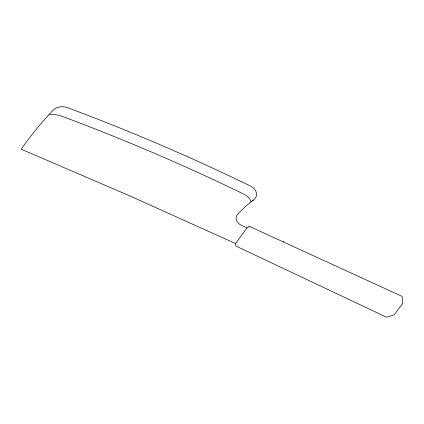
<?xml version="1.0" encoding="UTF-8"?>
<svg xmlns="http://www.w3.org/2000/svg" width="424" height="424" viewBox="0 0 424 424"><rect width="100%" height="100%" fill="white"/><g stroke="black" fill="none" stroke-linecap="round" stroke-linejoin="round"><path stroke-width="0.64" d="M235.511 243.519L247.075 227.937L249.333 226.347L402.116 296.403L402.8 303.271L394.219 314.841L386.524 317.21L235.797 245.984L235.511 243.519L128.944 195.522L21.2 149.211A519.803 382.628 9.4 0 1 48.484 115.153L52.984 110.362A12.179 8.968 9.4 0 1 66.706 107.378L76.357 110.977A1636.778 1204.828 9.4 0 1 247.706 184.705L250.717 186.184A12.179 8.968 9.4 0 1 256.101 196.81L254.84 198.877L252.63 200.679M283.306 241.924L283.555 241.579M253.457 200.064L249.667 202.99A151.665 111.639 9.4 0 0 237.286 214.708A10.309 7.59 9.4 0 0 241.494 225.356L247.075 227.937M249.545 226.443L249.084 226.517M251.082 201.877A13.987 10.298 9.4 0 0 244.229 194.356L241.288 192.909A1623.39 1194.975 9.4 0 0 71.338 119.785L61.761 116.208A20.84 15.344 9.4 0 0 48.977 114.618"/></g></svg>
